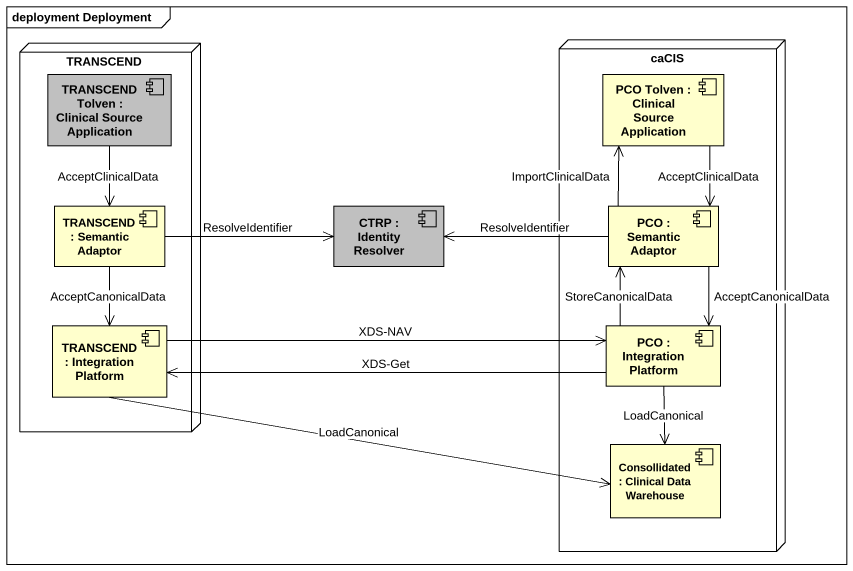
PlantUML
@startuml
mainframe deployment Deployment
node TRANSCEND {
  component "TRANSCEND Tolven : Clinical Source Application" as TRANSCEND_Tolven #C0C0C0
  component "TRANSCEND : Semantic Adaptor" as TRANSCEND_2
  component "TRANSCEND : Integration Platform" as TRANSCEND_3
}
node caCIS {
  component "PCO Tolven : Clinical Source Application" as PCO_Tolven
  component "PCO : Semantic Adaptor" as PCO
  component "PCO : Integration Platform" as PCO_2
  component "Consollidated : Clinical Data Warehouse" as Consollidated
}
component "CTRP : Identity Resolver" as CTRP #C0C0C0
TRANSCEND_Tolven --> TRANSCEND_2 : AcceptClinicalData
PCO_Tolven --> PCO : AcceptClinicalData
TRANSCEND_2 -right-> CTRP : ResolveIdentifier
TRANSCEND_2 --> TRANSCEND_3 : AcceptCanonicalData
PCO -up-> PCO_Tolven : ImportClinicalData
PCO -left-> CTRP : ResolveIdentifier
PCO --> PCO_2 : AcceptCanonicalData
TRANSCEND_3 -right-> PCO_2 : XDS-NAV
TRANSCEND_3 -right-> Consollidated : LoadCanonical
PCO_2 -up-> PCO : StoreCanonicalData
PCO_2 -left-> TRANSCEND_3 : XDS-Get
PCO_2 --> Consollidated : LoadCanonical
@enduml
